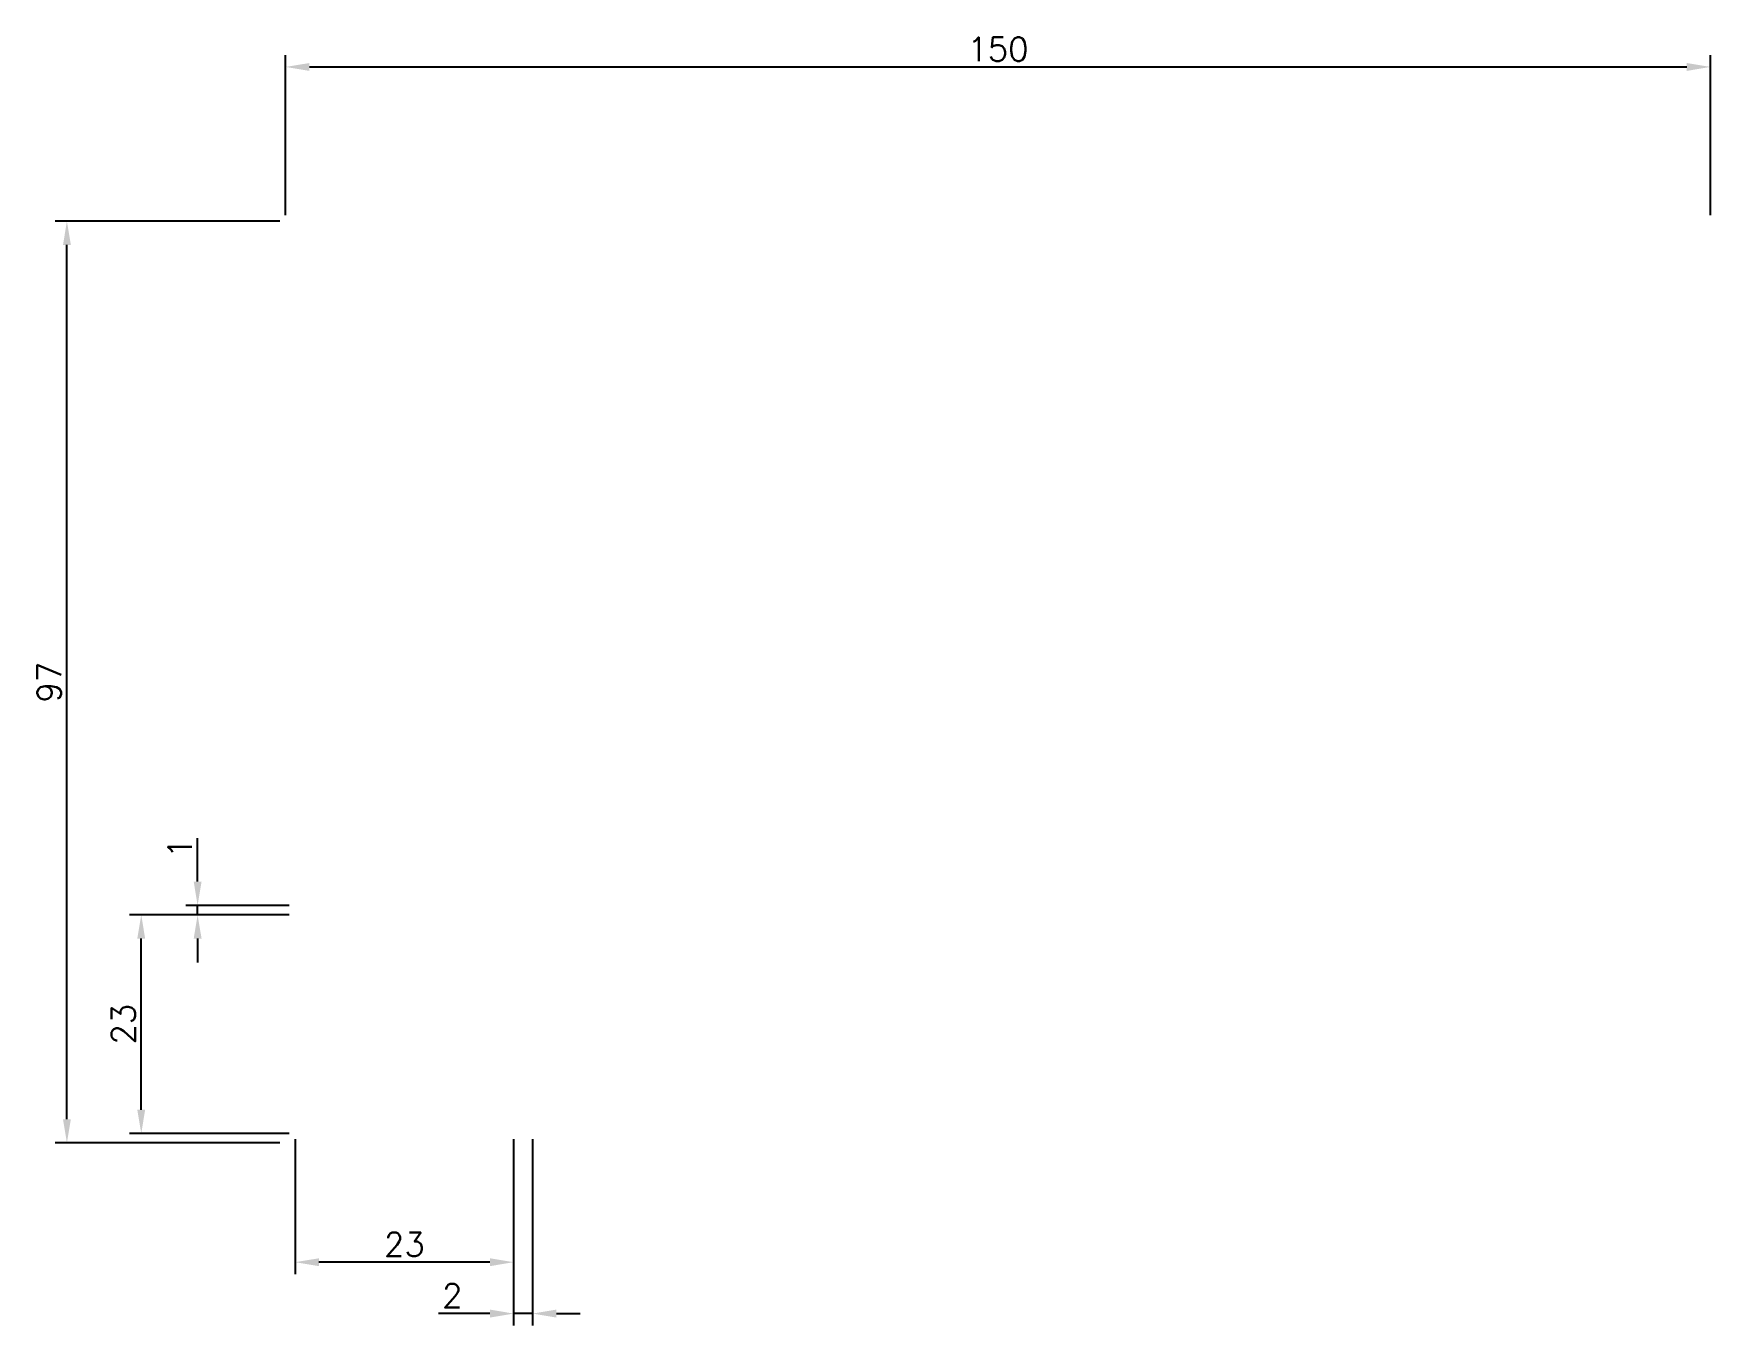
# Model space of a CAD drawing. Header units: millimetres. Extents: x 74 to 250, y 31 to 167.
import ezdxf

# ---------------------------------------------------------------- set-up
doc = ezdxf.new("R2010")
doc.units = ezdxf.units.MM
doc.layers.get('0').update_dxf_attribs({"true_color": 0xe7f0ff})
doc.styles.get("Standard").update_dxf_attribs({"font": 'txt.shx'})
doc.dimstyles.new('ISO-25', dxfattribs={"dimtxt": 2.5, "dimasz": 2.5, "dimexe": 1.25, "dimexo": 0.625, "dimtad": 1, "dimtxsty": 'Standard', "dimcen": 2.5, "dimadec": 0, "dimazin": 0, "dimtfac": 1, "dimtmove": 0, "dimatfit": 3, "dimfxl": 1, "dimarcsym": 0})

# ---------------------------------------------------------------- blocks, each defined once
blk = doc.blocks.new('*D2')
at = {"color": 0, "lineweight": -2, "transparency": 16777216}
for p, q in [((99.74, 147), (76.08, 147)), ((77.33, 52.5), (77.33, 144.5)), ((99.74, 50), (76.08, 50))]:
    blk.add_line(p, q, dxfattribs=at)
at = {"color": 0, "transparency": 16777216}
for points in [[(76.92, 144.5), (77.75, 144.5), (77.33, 147)], [(76.92, 52.5), (77.75, 52.5), (77.33, 50)]]:
    blk.add_solid(points, dxfattribs=at)
at = {"layer": 'Defpoints', "color": 0, "transparency": 16777216}
for p in [(77.33, 147), (100.36, 147), (100.36, 50)]:
    blk.add_point(p, dxfattribs=at)
at = {"color": 0, "transparency": 16777216, "insert": (75.46, 98.5), "char_height": 2.5, "attachment_point": 5, "rotation": 90}
blk.add_mtext('97', dxfattribs=at)
blk = doc.blocks.new('*D3')
at = {"color": 0, "lineweight": -2, "transparency": 16777216}
for p, q in [((100.36, 147.63), (100.36, 164.49)), ((250.36, 147.63), (250.36, 164.49)), ((102.86, 163.24), (247.86, 163.24))]:
    blk.add_line(p, q, dxfattribs=at)
at = {"color": 0, "transparency": 16777216}
for points in [[(102.86, 163.65), (102.86, 162.82), (100.36, 163.24)], [(247.86, 163.65), (247.86, 162.82), (250.36, 163.24)]]:
    blk.add_solid(points, dxfattribs=at)
at = {"layer": 'Defpoints', "color": 0, "transparency": 16777216}
for p in [(250.36, 163.24), (100.36, 147), (250.36, 147)]:
    blk.add_point(p, dxfattribs=at)
at = {"color": 0, "transparency": 16777216, "insert": (175.36, 165.11), "char_height": 2.5, "attachment_point": 5}
blk.add_mtext('150', dxfattribs=at)
blk = doc.blocks.new('*D5')
at = {"color": 0, "lineweight": -2, "transparency": 16777216}
for p, q in [((124.36, 50.38), (124.36, 30.79)), ((126.36, 50.38), (126.36, 30.79)), ((121.86, 32.04), (116.44, 32.04)), ((126.36, 32.04), (124.36, 32.04)), ((128.86, 32.04), (131.36, 32.04))]:
    blk.add_line(p, q, dxfattribs=at)
at = {"color": 0, "transparency": 16777216}
for points in [[(121.86, 32.46), (121.86, 31.62), (124.36, 32.04)], [(128.86, 32.46), (128.86, 31.62), (126.36, 32.04)]]:
    blk.add_solid(points, dxfattribs=at)
at = {"layer": 'Defpoints', "color": 0, "transparency": 16777216}
for p in [(124.36, 51, 10), (126.36, 51, 10), (124.36, 32.04)]:
    blk.add_point(p, dxfattribs=at)
at = {"color": 0, "transparency": 16777216, "insert": (117.9, 33.92), "char_height": 2.5, "attachment_point": 5}
blk.add_mtext('2', dxfattribs=at)
blk = doc.blocks.new('*D6')
at = {"color": 0, "lineweight": -2, "transparency": 16777216}
for p, q in [((91.09, 77.5), (91.09, 82.08)), ((100.74, 75), (89.84, 75)), ((91.09, 74), (91.09, 75)), ((100.74, 74), (89.84, 74)), ((91.09, 71.5), (91.09, 69))]:
    blk.add_line(p, q, dxfattribs=at)
at = {"color": 0, "transparency": 16777216}
for points in [[(90.68, 77.5), (91.51, 77.5), (91.09, 75)], [(90.68, 71.5), (91.51, 71.5), (91.09, 74)]]:
    blk.add_solid(points, dxfattribs=at)
at = {"layer": 'Defpoints', "color": 0, "transparency": 16777216}
for p in [(91.09, 75), (101.36, 75, 10), (101.36, 74, 10)]:
    blk.add_point(p, dxfattribs=at)
at = {"color": 0, "transparency": 16777216, "insert": (89.22, 81.04), "char_height": 2.5, "attachment_point": 5, "rotation": 90}
blk.add_mtext('1', dxfattribs=at)
blk = doc.blocks.new('*D7')
at = {"color": 0, "lineweight": -2, "transparency": 16777216}
for p, q in [((101.36, 50.38), (101.36, 36.2)), ((124.36, 50.38), (124.36, 36.2)), ((121.86, 37.45), (103.86, 37.45))]:
    blk.add_line(p, q, dxfattribs=at)
at = {"color": 0, "transparency": 16777216}
for points in [[(103.86, 37.86), (103.86, 37.03), (101.36, 37.45)], [(121.86, 37.86), (121.86, 37.03), (124.36, 37.45)]]:
    blk.add_solid(points, dxfattribs=at)
at = {"layer": 'Defpoints', "color": 0, "transparency": 16777216}
for p in [(101.36, 51, 10), (124.36, 51, 10), (101.36, 37.45)]:
    blk.add_point(p, dxfattribs=at)
at = {"color": 0, "transparency": 16777216, "insert": (112.86, 39.32), "char_height": 2.5, "attachment_point": 5}
blk.add_mtext('23', dxfattribs=at)
blk = doc.blocks.new('*D8')
at = {"color": 0, "lineweight": -2, "transparency": 16777216}
for p, q in [((100.74, 74), (83.91, 74)), ((85.16, 53.5), (85.16, 71.5)), ((100.74, 51), (83.91, 51))]:
    blk.add_line(p, q, dxfattribs=at)
at = {"color": 0, "transparency": 16777216}
for points in [[(84.74, 71.5), (85.57, 71.5), (85.16, 74)], [(84.74, 53.5), (85.57, 53.5), (85.16, 51)]]:
    blk.add_solid(points, dxfattribs=at)
at = {"layer": 'Defpoints', "color": 0, "transparency": 16777216}
for p in [(85.16, 74), (101.36, 74), (101.36, 51, 2)]:
    blk.add_point(p, dxfattribs=at)
at = {"color": 0, "transparency": 16777216, "insert": (83.28, 62.5), "char_height": 2.5, "attachment_point": 5, "rotation": 90}
blk.add_mtext('23', dxfattribs=at)

msp = doc.modelspace()

# ---------------------------------------------------------------- dimensions: what is measured, and where the dimension line sits
for base, p1, p2, picture, middle in [((250.361, 163.237), (100.361, 147), (250.361, 147), '*D3', (175.361, 165.112)), ((101.361, 37.447), (124.361, 51, 10), (101.361, 51, 10), '*D7', (112.861, 39.322)), ((124.361, 32.041), (126.361, 51, 10), (124.361, 51, 10), '*D5', (117.902, 33.916))]:
    dim = msp.add_linear_dim(base=base, p1=p1, p2=p2, dimstyle='ISO-25')
    dim.commit()
    dim.dimension.update_dxf_attribs({"geometry": picture, "text_midpoint": middle})
for base, p1, p2, picture, middle in [((77.334, 147), (100.361, 50), (100.361, 147), '*D2', (75.459, 98.5)), ((91.092, 75), (101.361, 74, 10), (101.361, 75, 10), '*D6', (89.217, 81.042)), ((85.157, 74), (101.361, 51, 2), (101.361, 74), '*D8', (83.282, 62.5))]:
    dim = msp.add_linear_dim(base=base, p1=p1, p2=p2, angle=90, dimstyle='ISO-25')
    dim.commit()
    dim.dimension.update_dxf_attribs({"geometry": picture, "text_midpoint": middle})

doc.saveas('drawing.dxf')
